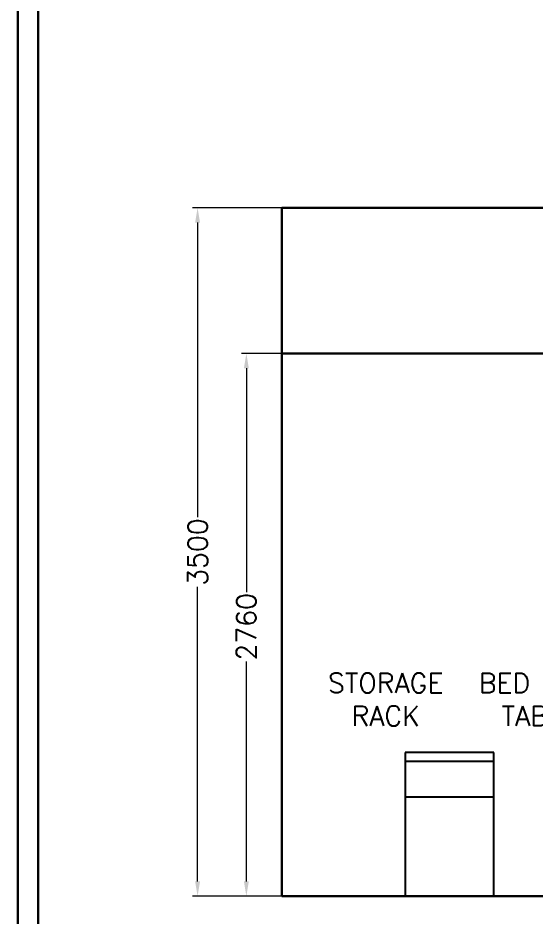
# Model space of a CAD drawing. Header units: millimetres. Extents: x 3552052 to 4144896, y -707811 to -630695.
# Drawn here: x 3871819 to 3874456, y -691339 to -686767 of the extents above; entities that cross this region are included whole.
import ezdxf

# ---------------------------------------------------------------- set-up
doc = ezdxf.new("R2010")
doc.units = ezdxf.units.MM
doc.header["$LTSCALE"] = 6
doc.header["$MEASUREMENT"] = 0
doc.layers.get('0').update_dxf_attribs({"linetype": 'CONTINUOUS', "lineweight": 0})
doc.layers.get('Defpoints').update_dxf_attribs({"linetype": 'CONTINUOUS', "lineweight": 0})
for name, color, linetype, lineweight in [('ELE-4M UPS P.SB', 3, 'CONTINUOUS', 0), ('EQP', 6, 'CONTINUOUS', 0), ('MEP_HVAC_RA_DUCT', 1, 'CONTINUOUS', 0), ('WALL', 8, 'CONTINUOUS', 0)]:
    doc.layers.add(name, color=color, linetype=linetype, lineweight=lineweight)
doc.styles.add('ROMANS', font='romans.shx')
doc.dimstyles.new('AEPL1', dxfattribs={"dimtxt": 100, "dimasz": 75, "dimexe": 25, "dimexo": 50, "dimtad": 0, "dimdec": 0, "dimtxsty": 'ROMANS', "dimcen": 2.5, "dimclrd": 7, "dimclre": 7, "dimclrt": 7, "dimadec": 0, "dimazin": 0, "dimtfac": 1, "dimtdec": 0, "dimtmove": 0, "dimatfit": 3, "dimfxl": 1, "dimlwd": 0, "dimlwe": 0, "dimarcsym": 0})

# ---------------------------------------------------------------- blocks, each defined once
blk = doc.blocks.new('*D377')
at = {"layer": 'Defpoints', "color": 0, "transparency": 16777216}
for p in [(3872981.9, -688472.8), (3874367.9, -688472.8), (3874359.8, -691232.8)]:
    blk.add_point(p, dxfattribs=at)
at = {"layer": 'ELE-4M UPS P.SB', "color": 7, "lineweight": 0, "transparency": 16777216}
for p, q in [((3874317.9, -688472.8), (3872956.9, -688472.8)), ((3872981.9, -688547.8), (3872981.9, -689686)), ((3872981.9, -691157.8), (3872981.9, -690039.7)), ((3874309.8, -691232.8), (3872956.9, -691232.8))]:
    blk.add_line(p, q, dxfattribs=at)
at = {"layer": 'ELE-4M UPS P.SB', "color": 7, "transparency": 16777216}
for points in [[(3872969.4, -688547.8), (3872994.4, -688547.8), (3872981.9, -688472.8)], [(3872969.4, -691157.8), (3872994.4, -691157.8), (3872981.9, -691232.8)]]:
    blk.add_solid(points, dxfattribs=at)
at = {"layer": 'ELE-4M UPS P.SB', "color": 7, "lineweight": -3, "transparency": 16777216, "insert": (3872981.9, -689862.8), "char_height": 100, "attachment_point": 5, "rotation": 90, "style": 'ROMANS'}
blk.add_mtext('2760', dxfattribs=at)
blk = doc.blocks.new('*D378')
at = {"layer": 'Defpoints', "color": 0, "transparency": 16777216}
for p in [(3872733.5, -687732.8), (3874406.3, -687732.8), (3874359.8, -691232.8)]:
    blk.add_point(p, dxfattribs=at)
at = {"layer": 'ELE-4M UPS P.SB', "color": 7, "lineweight": 0, "transparency": 16777216}
for p, q in [((3874356.3, -687732.8), (3872708.5, -687732.8)), ((3872733.5, -687807.8), (3872733.5, -689306)), ((3872733.5, -691157.8), (3872733.5, -689659.7)), ((3874309.8, -691232.8), (3872708.5, -691232.8))]:
    blk.add_line(p, q, dxfattribs=at)
at = {"layer": 'ELE-4M UPS P.SB', "color": 7, "transparency": 16777216}
for points in [[(3872721, -687807.8), (3872746, -687807.8), (3872733.5, -687732.8)], [(3872721, -691157.8), (3872746, -691157.8), (3872733.5, -691232.8)]]:
    blk.add_solid(points, dxfattribs=at)
at = {"layer": 'ELE-4M UPS P.SB', "color": 7, "lineweight": -3, "transparency": 16777216, "insert": (3872733.5, -689482.8), "char_height": 100, "attachment_point": 5, "rotation": 90, "style": 'ROMANS'}
blk.add_mtext('3500', dxfattribs=at)

msp = doc.modelspace()

# ---------------------------------------------------------------- linework, layer by layer
at = {"color": 7, "lineweight": 30}
for points in [[(3881819.3, -682281.5), (3881819.3, -698426.2), (3871819.3, -698426.2), (3871819.3, -682281.5)], [(3881715.7, -682385.2), (3881715.7, -698322.6), (3871922.9, -698322.6), (3871922.9, -682385.2)]]:
    msp.add_lwpolyline(points, close=True, dxfattribs=at)
at = {"layer": 'EQP', "lineweight": -3}
for p, q in [((3874240.7, -690502.8), (3873790.7, -690502.8)), ((3873790.7, -690502.8), (3873790.7, -691232.8)), ((3874240.7, -691232.8), (3874240.7, -690502.8)), ((3874240.7, -690548.4), (3873790.7, -690548.4)), ((3874240.7, -690729.1), (3873790.7, -690729.1)), ((3873790.7, -691232.8), (3874240.7, -691232.8))]:
    msp.add_line(p, q, dxfattribs=at)
at = {"layer": 'MEP_HVAC_RA_DUCT', "color": 7, "lineweight": 30}
msp.add_line((3873162.2, -687732.8), (3873162.2, -691232.8), dxfattribs=at)
for points in [[(3876525.4, -687732.8), (3873162.2, -687732.8)], [(3876525.4, -688472.8), (3873162.2, -688472.8)], [(3876525.4, -691232.8), (3873162.2, -691232.8)]]:
    msp.add_lwpolyline(points, dxfattribs=at)

# ---------------------------------------------------------------- texts
at = {"layer": 'WALL', "color": 0, "lineweight": -3, "char_height": 100, "attachment_point": 9, "style": 'ROMANS'}
for s, insert in [('\\pxqc;STORAGE\\PRACK', (3873984.5, -690365.7)), ('\\pxqc;BED SIDE\\PTABLE', (3874786.5, -690365.7))]:
    msp.add_mtext(s, dxfattribs=dict(at, insert=insert))

# ---------------------------------------------------------------- dimensions: what is measured, and where the dimension line sits
at = {"layer": 'ELE-4M UPS P.SB', "color": 0, "lineweight": -3}
for base, p2, picture, middle in [((3872733.5, -687732.8), (3874406.3, -687732.8), '*D378', (3872733.5, -689482.8)), ((3872981.9, -688472.8), (3874367.9, -688472.8), '*D377', (3872981.9, -689862.8))]:
    dim = msp.add_linear_dim(base=base, p1=(3874359.8, -691232.8), p2=p2, angle=90, dimstyle='AEPL1', dxfattribs=at)
    dim.commit()
    dim.dimension.update_dxf_attribs({"geometry": picture, "text_midpoint": middle, "dimtype": 160})

doc.saveas('drawing.dxf')
